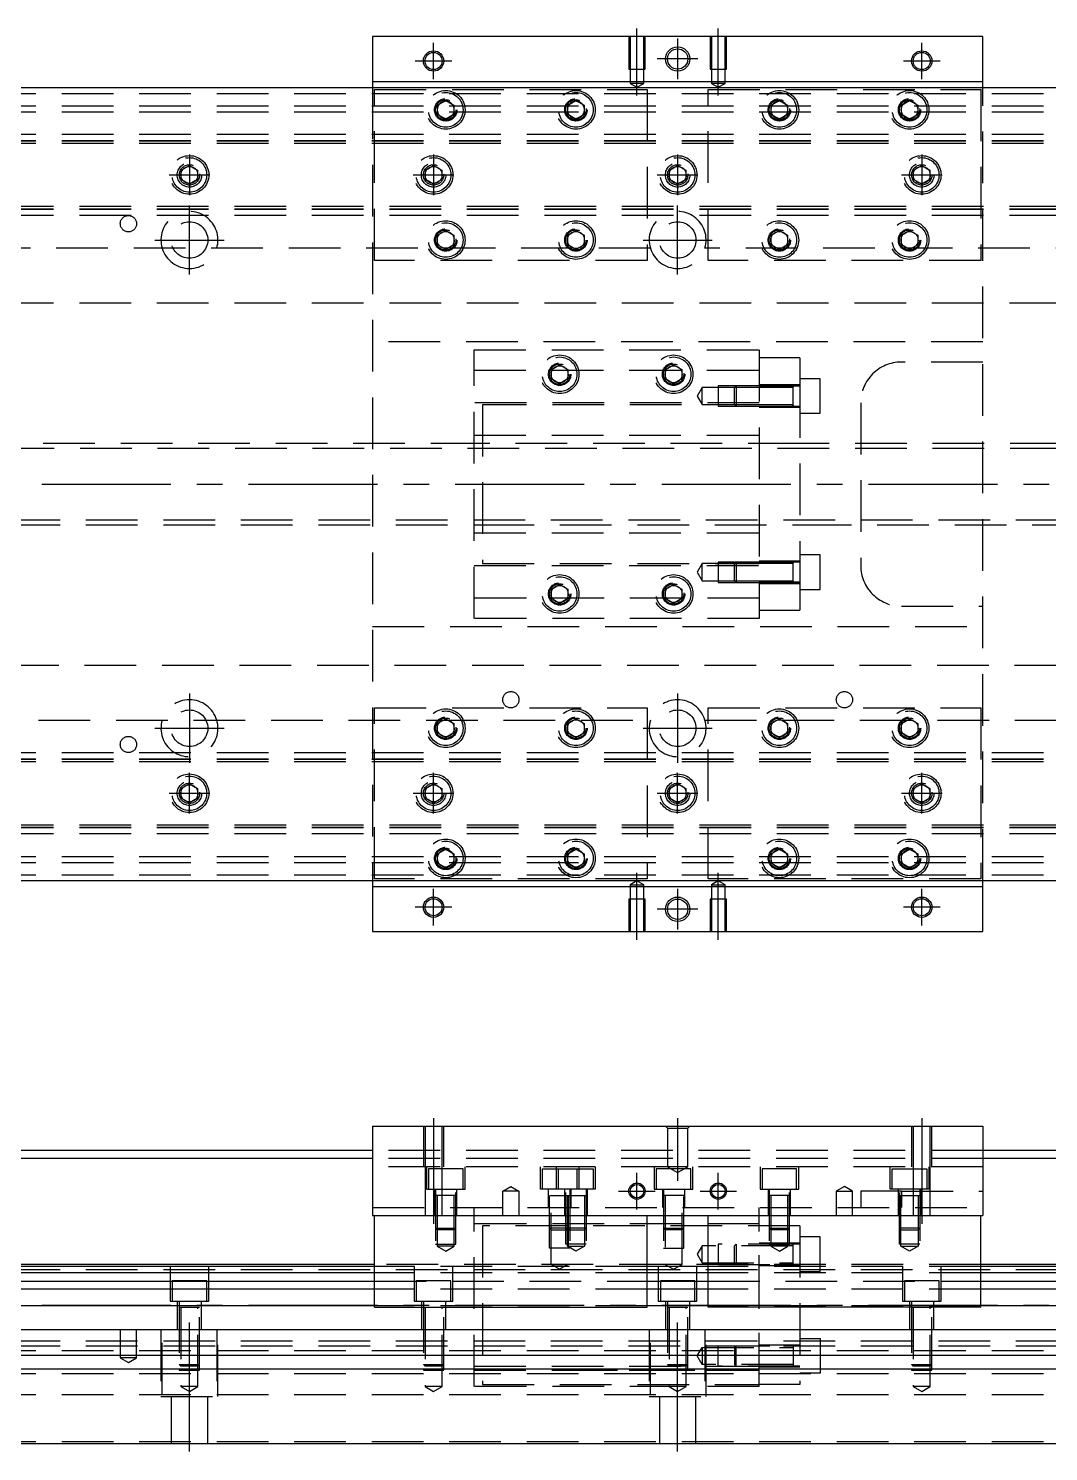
# Model space of a CAD drawing. Extents: x -13 to 990, y -299 to 112.
# Drawn here: x 237.4 to 488.2, y -237.8 to 112 of the extents above; entities that cross this region are included whole.
import ezdxf

# ---------------------------------------------------------------- set-up
doc = ezdxf.new("R2010")
doc.units = 0
doc.linetypes.add('CENTER', pattern=[50.8, 31.75, -6.35, 6.35, -6.35])
doc.linetypes.add('DASHED', pattern=[19.05, 12.7, -6.35])
doc.layers.get('0').update_dxf_attribs({"linetype": 'CONTINUOUS'})
doc.layers.add('CENTER', color=1, linetype='CENTER')

msp = doc.modelspace()

# ---------------------------------------------------------------- linework, layer by layer
at = {"color": 7, "linetype": 'CONTINUOUS'}
for p, q in [((472, 110), (322, 110)), ((322, 110), (322, 99)), ((472, 99), (472, 110)), ((322, 99), (472, 99)), ((322, 99), (322, 97.5)), ((472, 97.5), (472, 99)), ((3, 97.5), (791, 97.5)), ((791, -97.5), (3, -97.5)), ((322, -97.5), (322, -99)), ((472, -99), (472, -97.5)), ((472, -99), (322, -99)), ((322, -99), (322, -110)), ((472, -110), (472, -99)), ((322, -110), (472, -110)), ((322, -157.79), (322, -179.79)), ((322, -157.79), (472, -157.79)), ((472, -157.79), (472, -179.79)), ((322, -163.79), (3, -163.79)), ((791, -163.79), (472, -163.79)), ((322, -165.79), (11, -165.79)), ((783, -165.79), (472, -165.79)), ((322, -179.79), (472, -179.79)), ((322.5, -202.29), (322.5, -179.79)), ((389.5, -202.29), (389.5, -179.79)), ((404.5, -202.29), (404.5, -179.79)), ((471.5, -202.29), (471.5, -179.79)), ((322.5, -192.29), (17, -192.29)), ((322.5, -191.79), (45, -191.79)), ((404.5, -192.29), (389.5, -192.29)), ((720, -191.79), (471.5, -191.79)), ((777, -192.29), (471.5, -192.29)), ((322.5, -193.829608), (17, -193.829608)), ((404.5, -193.829608), (389.5, -193.829608)), ((777, -193.829608), (471.5, -193.829608)), ((17, -195.950392), (322.5, -195.950392)), ((322.5, -197.860532), (17, -197.860532)), ((389.5, -195.950392), (404.5, -195.950392)), ((404.5, -197.860532), (389.5, -197.860532)), ((471.5, -195.950392), (777, -195.950392)), ((777, -197.860532), (471.5, -197.860532)), ((322.5, -201.971934), (17, -201.971934)), ((322.5, -202.29), (389.5, -202.29)), ((404.5, -201.971934), (389.5, -201.971934)), ((471.5, -202.29), (404.5, -202.29)), ((777, -201.971934), (471.5, -201.971934)), ((17, -207.79), (777, -207.79)), ((17, -214.09), (777, -214.09)), ((17, -217.49), (777, -217.49)), ((17, -235.79), (777, -235.79))]:
    msp.add_line(p, q, dxfattribs=at)
at = {"color": 3, "linetype": 'DASHED'}
for p, q in [((385.000006, 110), (385.000006, 102)), ((385.35, 110), (385.35, 102)), ((388.65, 102), (388.65, 110)), ((388.999994, 102), (388.999994, 110)), ((405.000006, 110), (405.000006, 102)), ((405.35, 110), (405.35, 102)), ((408.65, 102), (408.65, 110)), ((408.999994, 102), (408.999994, 110)), ((385.000006, 102), (388.999994, 102)), ((385.35, 102), (385.35, 98.5)), ((388.65, 98.5), (388.65, 102)), ((405.000006, 102), (408.999994, 102)), ((405.35, 102), (405.35, 98.5)), ((408.65, 98.5), (408.65, 102)), ((388.65, 98.5), (385.35, 98.5)), ((385.35, 98.5), (387, 97.547372)), ((387, 97.547372), (388.65, 98.5)), ((408.65, 98.5), (405.35, 98.5)), ((405.35, 98.5), (407, 97.547372)), ((407, 97.547372), (408.65, 98.5)), ((17, 96), (777, 96)), ((322, 97.5), (322, -97.5)), ((322.5, 97), (389.5, 97)), ((322.5, 55), (322.5, 97)), ((389.5, 97), (389.5, 55)), ((404.5, 55), (404.5, 97)), ((404.5, 97), (471.5, 97)), ((471.5, 97), (471.5, 55)), ((472, -97.5), (472, 97.5)), ((17, 93), (777, 93)), ((17, 91.5), (777, 91.5)), ((337.5, 92), (337.512884, 92.253488)), ((338, 93.1547), (340, 94.309402)), ((338, 90.8453), (338, 93.1547)), ((340, 94.309402), (342, 93.1547)), ((342, 93.1547), (342, 90.8453)), ((370, 93.1547), (372, 94.309402)), ((370, 90.8453), (370, 93.1547)), ((372, 94.309402), (374, 93.1547)), ((374, 93.1547), (374, 90.8453)), ((374.483582, 92.286038), (374.5, 92)), ((420, 93.1547), (422, 94.309402)), ((420, 90.8453), (420, 93.1547)), ((422, 94.309402), (424, 93.1547)), ((424, 93.1547), (424, 90.8453)), ((424.483582, 92.286038), (424.5, 92)), ((452, 93.1547), (454, 94.309402)), ((452, 90.8453), (452, 93.1547)), ((454, 94.309402), (456, 93.1547)), ((456, 93.1547), (456, 90.8453)), ((456.483582, 92.286038), (456.5, 92)), ((340, 89.690598), (338, 90.8453)), ((342, 90.8453), (340, 89.690598)), ((372, 89.690598), (370, 90.8453)), ((374, 90.8453), (372, 89.690598)), ((422, 89.690598), (420, 90.8453)), ((424, 90.8453), (422, 89.690598)), ((454, 89.690598), (452, 90.8453)), ((456, 90.8453), (454, 89.690598)), ((17, 86), (777, 86)), ((17, 84.460392), (777, 84.460392)), ((17, 84.403994), (777, 84.403994)), ((17, 83.8), (777, 83.8)), ((275, 77.1547), (277, 78.309402)), ((275, 74.8453), (275, 77.1547)), ((277, 78.309402), (279, 77.1547)), ((279, 77.1547), (279, 74.8453)), ((335, 77.1547), (337, 78.309402)), ((335, 74.8453), (335, 77.1547)), ((337, 78.309402), (339, 77.1547)), ((339, 77.1547), (339, 74.8453)), ((395, 77.1547), (397, 78.309402)), ((395, 74.8453), (395, 77.1547)), ((397, 78.309402), (399, 77.1547)), ((399, 77.1547), (399, 74.8453)), ((455, 77.1547), (457, 78.309402)), ((455, 74.8453), (455, 77.1547)), ((457, 78.309402), (459, 77.1547)), ((459, 77.1547), (459, 74.8453)), ((277, 73.690598), (275, 74.8453)), ((279, 74.8453), (277, 73.690598)), ((279.483582, 76.286038), (279.5, 76)), ((337, 73.690598), (335, 74.8453)), ((339, 74.8453), (337, 73.690598)), ((339.483582, 76.286038), (339.5, 76)), ((397, 73.690598), (395, 74.8453)), ((399, 74.8453), (397, 73.690598)), ((399.483582, 76.286038), (399.5, 76)), ((454.5, 76), (454.534018, 76.411016)), ((457, 73.690598), (455, 74.8453)), ((459, 74.8453), (457, 73.690598)), ((777, 68.2), (17, 68.2)), ((777, 67.596006), (17, 67.596006)), ((777, 67.539608), (17, 67.539608)), ((777, 66), (17, 66)), ((338, 61.1547), (340, 62.309402)), ((338, 58.8453), (338, 61.1547)), ((340, 62.309402), (342, 61.1547)), ((342, 61.1547), (342, 58.8453)), ((342.483582, 60.286038), (342.5, 60)), ((369.5, 60), (369.518502, 60.303588)), ((370, 61.1547), (372, 62.309402)), ((370, 58.8453), (370, 61.1547)), ((372, 62.309402), (374, 61.1547)), ((374, 61.1547), (374, 58.8453)), ((420, 61.1547), (422, 62.309402)), ((420, 58.8453), (420, 61.1547)), ((422, 62.309402), (424, 61.1547)), ((424, 61.1547), (424, 58.8453)), ((424.483582, 60.286038), (424.5, 60)), ((451.5, 60), (451.512884, 60.253488)), ((452, 61.1547), (454, 62.309402)), ((452, 58.8453), (452, 61.1547)), ((454, 62.309402), (456, 61.1547)), ((456, 61.1547), (456, 58.8453)), ((390.291796, 58), (163.708204, 58)), ((340, 57.690598), (338, 58.8453)), ((342, 58.8453), (340, 57.690598)), ((372, 57.690598), (370, 58.8453)), ((374, 58.8453), (372, 57.690598)), ((750.291796, 58), (403.708204, 58)), ((422, 57.690598), (420, 58.8453)), ((424, 58.8453), (422, 57.690598)), ((454, 57.690598), (452, 58.8453)), ((456, 58.8453), (454, 57.690598)), ((389.5, 55), (322.5, 55)), ((471.5, 55), (404.5, 55)), ((777, 44.5), (22.640312, 44.5)), ((472, 35), (322, 35)), ((347, 33), (417, 33)), ((347, -33), (347, 33)), ((417, 33), (417, -33)), ((347, 28), (417, 28)), ((366, 28.1547), (368, 29.309402)), ((366, 25.8453), (366, 28.1547)), ((368, 29.309402), (370, 28.1547)), ((370, 28.1547), (370, 25.8453)), ((394, 28.1547), (396, 29.309402)), ((394, 25.8453), (394, 28.1547)), ((396, 29.309402), (398, 28.1547)), ((398, 28.1547), (398, 25.8453)), ((427, 31), (417, 31)), ((427, 31), (427, 24.098756)), ((472, 30), (452, 30)), ((365.5, 27), (365.518502, 27.303588)), ((368, 24.690598), (366, 25.8453)), ((370, 25.8453), (368, 24.690598)), ((396, 24.690598), (394, 25.8453)), ((398, 25.8453), (396, 24.690598)), ((398.483582, 27.286038), (398.5, 27)), ((432, 25.900636), (427, 25.900636)), ((432, 17.400636), (432, 25.900636)), ((403, 23.750636), (401.787564, 21.650636)), ((401.787564, 21.650636), (403, 19.550636)), ((403, 19.550636), (403, 23.750636)), ((407, 23.750636), (403, 23.750636)), ((407, 24.15063), (407, 19.15064)), ((411.39998, 24.15063), (407, 24.15063)), ((410.99998, 23.750636), (407, 23.750636)), ((411.4, 24.150636), (411, 23.750636)), ((411, 19.550636), (411, 23.750636)), ((417, 23.750636), (411, 23.750636)), ((417, 23.750636), (411, 23.750636)), ((411.4, 24.150636), (411.4, 19.150636)), ((417, 24.150636), (411.4, 24.150636)), ((417, 24.15063), (411.4, 24.15063)), ((427, 24.400636), (417, 24.400636)), ((427, 24.098756), (417, 24.098756)), ((425.405, 24.150636), (417.00002, 24.150636)), ((425.4, 23.750636), (417.00002, 23.750636)), ((427, 24.150636), (425.395, 24.150636)), ((425.4, 19.15063), (425.4, 24.15064)), ((425.4, 19.15063), (425.4, 24.15064)), ((425.4, 23.893236), (425.4, 24.150636)), ((425.4, 24.150636), (425.4, 23.893186)), ((427, 24.098756), (427, -24.098756)), ((417, 20), (347, 20)), ((349, 19.5), (349, -19.5)), ((417, 19.5), (349, 19.5)), ((403, 19.550636), (407, 19.550636)), ((407, 19.550636), (410.99998, 19.550636)), ((407, 19.15064), (411.39998, 19.15064)), ((411, 19.550636), (417, 19.550636)), ((411, 19.550636), (411.4, 19.150636)), ((411, 19.550636), (417, 19.550636)), ((411.4, 19.15064), (417, 19.15064)), ((411.4, 19.150636), (417, 19.150636)), ((417, 18.900636), (427, 18.900636)), ((417.00002, 19.550636), (425.4, 19.550636)), ((417.00002, 19.150636), (425.405, 19.150636)), ((425.395, 19.150636), (427, 19.150636)), ((425.4, 19.408102), (425.4, 19.150636)), ((425.4, 19.150636), (425.4, 19.408084)), ((442, 20), (442, -20)), ((427, 17.400636), (432, 17.400636)), ((347, 12), (417, 12)), ((348.99998, 10), (42, 10)), ((720, 8.75), (42, 8.75)), ((427, 10), (349, 10)), ((427, 10), (349, 10)), ((427, 9.999994), (349, 9.999994)), ((720.005, 10), (427.00002, 10)), ((42, -8.75), (720, -8.75)), ((42, -10), (348.99998, -10)), ((349, -9.999994), (427, -9.999994)), ((349, -10), (427, -10)), ((349, -10), (427, -10)), ((427.00002, -10), (720.005, -10)), ((347, -12), (417, -12)), ((432, -17.400636), (427, -17.400636)), ((432, -25.900636), (432, -17.400636)), ((347, -20), (417, -20)), ((349, -19.5), (417, -19.5)), ((403, -19.550636), (401.787564, -21.650636)), ((403, -23.750636), (403, -19.550636)), ((407, -19.550636), (403, -19.550636)), ((407, -19.15064), (407, -24.15063)), ((411.39998, -19.15064), (407, -19.15064)), ((410.99998, -19.550636), (407, -19.550636)), ((411.4, -19.150636), (411, -19.550636)), ((411, -23.750636), (411, -19.550636)), ((417, -19.550636), (411, -19.550636)), ((417, -19.550636), (411, -19.550636)), ((411.4, -19.150636), (411.4, -24.150636)), ((417, -19.150636), (411.4, -19.150636)), ((417, -19.15064), (411.4, -19.15064)), ((427, -18.900636), (417, -18.900636)), ((425.405, -19.150636), (417.00002, -19.150636)), ((425.4, -19.550636), (417.00002, -19.550636)), ((427, -19.150636), (425.395, -19.150636)), ((425.4, -24.15064), (425.4, -19.15063)), ((425.4, -24.15064), (425.4, -19.15063)), ((425.4, -19.550636), (425.4, -19.15063)), ((425.4, -19.408034), (425.4, -19.150636)), ((425.4, -19.150636), (425.4, -19.408084)), ((401.787564, -21.650636), (403, -23.750636)), ((403, -23.750636), (407, -23.750636)), ((407, -23.750636), (410.99998, -23.750636)), ((407, -24.15063), (411.39998, -24.15063)), ((411, -23.750636), (417, -23.750636)), ((411, -23.750636), (411.4, -24.150636)), ((411, -23.750636), (417, -23.750636)), ((411.4, -24.15063), (417, -24.15063)), ((411.4, -24.150636), (417, -24.150636)), ((427, -24.098756), (417, -24.098756)), ((417, -24.400636), (427, -24.400636)), ((417.00002, -23.750636), (425.4, -23.750636)), ((417.00002, -24.150636), (425.405, -24.150636)), ((425.395, -24.150636), (427, -24.150636)), ((425.4, -24.15064), (425.4, -23.750636)), ((425.4, -23.893168), (425.4, -24.150636)), ((425.4, -24.150636), (425.4, -23.893186)), ((427, -24.098756), (427, -31)), ((365.5, -27), (365.518502, -26.696412)), ((366, -25.8453), (368, -24.690598)), ((366, -28.1547), (366, -25.8453)), ((368, -24.690598), (370, -25.8453)), ((370, -25.8453), (370, -28.1547)), ((394, -25.8453), (396, -24.690598)), ((394, -28.1547), (394, -25.8453)), ((396, -24.690598), (398, -25.8453)), ((398, -25.8453), (398, -28.1547)), ((398.483582, -26.713962), (398.5, -27)), ((427, -25.900636), (432, -25.900636)), ((417, -28), (347, -28)), ((368, -29.309402), (366, -28.1547)), ((370, -28.1547), (368, -29.309402)), ((396, -29.309402), (394, -28.1547)), ((398, -28.1547), (396, -29.309402)), ((417, -31), (427, -31)), ((452, -30), (472, -30)), ((417, -33), (347, -33)), ((322, -35), (472, -35)), ((22.640312, -44.5), (777, -44.5)), ((322.5, -97), (322.5, -55)), ((322.5, -55), (389.5, -55)), ((389.5, -55), (389.5, -97)), ((404.5, -55), (471.5, -55)), ((404.5, -97), (404.5, -55)), ((471.5, -55), (471.5, -97)), ((163.708204, -58), (390.291796, -58)), ((338, -58.8453), (340, -57.690598)), ((338, -61.1547), (338, -58.8453)), ((340, -57.690598), (342, -58.8453)), ((342, -58.8453), (342, -61.1547)), ((370, -58.8453), (372, -57.690598)), ((370, -61.1547), (370, -58.8453)), ((372, -57.690598), (374, -58.8453)), ((374, -58.8453), (374, -61.1547)), ((403.708204, -58), (750.291796, -58)), ((420, -58.8453), (422, -57.690598)), ((420, -61.1547), (420, -58.8453)), ((422, -57.690598), (424, -58.8453)), ((424, -58.8453), (424, -61.1547)), ((452, -58.8453), (454, -57.690598)), ((452, -61.1547), (452, -58.8453)), ((454, -57.690598), (456, -58.8453)), ((456, -58.8453), (456, -61.1547)), ((340, -62.309402), (338, -61.1547)), ((342, -61.1547), (340, -62.309402)), ((342.483582, -59.713962), (342.5, -60)), ((369.5, -60), (369.512884, -59.746512)), ((372, -62.309402), (370, -61.1547)), ((374, -61.1547), (372, -62.309402)), ((422, -62.309402), (420, -61.1547)), ((424, -61.1547), (422, -62.309402)), ((424.483582, -59.713962), (424.5, -60)), ((451.5, -60), (451.512884, -59.746512)), ((454, -62.309402), (452, -61.1547)), ((456, -61.1547), (454, -62.309402)), ((17, -66), (777, -66)), ((17, -67.539608), (777, -67.539608)), ((17, -67.596006), (777, -67.596006)), ((17, -68.2), (777, -68.2)), ((275, -74.8453), (277, -73.690598)), ((275, -77.1547), (275, -74.8453)), ((277, -73.690598), (279, -74.8453)), ((279, -74.8453), (279, -77.1547)), ((279.483582, -75.713962), (279.5, -76)), ((334.5, -76), (334.534018, -75.588984)), ((335, -74.8453), (337, -73.690598)), ((335, -77.1547), (335, -74.8453)), ((337, -73.690598), (339, -74.8453)), ((339, -74.8453), (339, -77.1547)), ((395, -74.8453), (397, -73.690598)), ((395, -77.1547), (395, -74.8453)), ((397, -73.690598), (399, -74.8453)), ((399, -74.8453), (399, -77.1547)), ((399.483582, -75.713962), (399.5, -76)), ((455, -74.8453), (457, -73.690598)), ((455, -77.1547), (455, -74.8453)), ((457, -73.690598), (459, -74.8453)), ((459, -74.8453), (459, -77.1547)), ((459.483582, -75.713962), (459.5, -76)), ((277, -78.309402), (275, -77.1547)), ((279, -77.1547), (277, -78.309402)), ((337, -78.309402), (335, -77.1547)), ((339, -77.1547), (337, -78.309402)), ((397, -78.309402), (395, -77.1547)), ((399, -77.1547), (397, -78.309402)), ((457, -78.309402), (455, -77.1547)), ((459, -77.1547), (457, -78.309402)), ((777, -83.8), (17, -83.8)), ((777, -84.403994), (17, -84.403994)), ((777, -84.460392), (17, -84.460392)), ((777, -86), (17, -86)), ((338, -90.8453), (340, -89.690598)), ((338, -93.1547), (338, -90.8453)), ((340, -89.690598), (342, -90.8453)), ((342, -90.8453), (342, -93.1547)), ((370, -90.8453), (372, -89.690598)), ((370, -93.1547), (370, -90.8453)), ((372, -89.690598), (374, -90.8453)), ((374, -90.8453), (374, -93.1547)), ((420, -90.8453), (422, -89.690598)), ((420, -93.1547), (420, -90.8453)), ((422, -89.690598), (424, -90.8453)), ((424, -90.8453), (424, -93.1547)), ((452, -90.8453), (454, -89.690598)), ((452, -93.1547), (452, -90.8453)), ((454, -89.690598), (456, -90.8453)), ((456, -90.8453), (456, -93.1547)), ((17, -91.5), (777, -91.5)), ((17, -93), (777, -93)), ((340, -94.309402), (338, -93.1547)), ((342, -93.1547), (340, -94.309402)), ((342.483582, -91.713962), (342.5, -92)), ((369.5, -92), (369.518502, -91.696412)), ((372, -94.309402), (370, -93.1547)), ((374, -93.1547), (372, -94.309402)), ((419.5, -92), (419.518502, -91.696412)), ((422, -94.309402), (420, -93.1547)), ((424, -93.1547), (422, -94.309402)), ((451.5, -92), (451.512884, -91.746512)), ((454, -94.309402), (452, -93.1547)), ((456, -93.1547), (454, -94.309402)), ((17, -96), (777, -96)), ((389.5, -97), (322.5, -97)), ((387, -97.547372), (385.35, -98.5)), ((388.65, -98.5), (387, -97.547372)), ((471.5, -97), (404.5, -97)), ((407, -97.547372), (405.35, -98.5)), ((408.65, -98.5), (407, -97.547372)), ((385.35, -98.5), (388.65, -98.5)), ((385.35, -98.5), (385.35, -102)), ((388.65, -102), (388.65, -98.5)), ((405.35, -98.5), (408.65, -98.5)), ((405.35, -98.5), (405.35, -102)), ((408.65, -102), (408.65, -98.5)), ((388.999994, -102), (385.000006, -102)), ((385.000006, -102), (385.000006, -110)), ((385.35, -102), (385.35, -110)), ((388.65, -110), (388.65, -102)), ((388.999994, -110), (388.999994, -102)), ((408.999994, -102), (405.000006, -102)), ((405.000006, -102), (405.000006, -110)), ((405.35, -102), (405.35, -110)), ((408.65, -110), (408.65, -102)), ((408.999994, -110), (408.999994, -102)), ((334.500006, -157.79), (334.500006, -167.79)), ((334.9, -157.79), (334.9, -167.79)), ((339.1, -167.79), (339.1, -157.79)), ((339.499994, -167.79), (339.499994, -157.79)), ((394.5, -158.29), (394, -157.79)), ((394.5, -158.29), (394.5, -167.79)), ((394.5, -158.29), (399.5, -158.29)), ((399.5, -158.29), (400, -157.79)), ((399.5, -167.79), (399.5, -158.29)), ((454.500006, -157.79), (454.500006, -167.79)), ((454.9, -157.79), (454.9, -167.79)), ((459.1, -167.79), (459.1, -157.79)), ((459.499994, -167.79), (459.499994, -157.79)), ((472, -163.79), (322, -163.79)), ((472, -165.79), (322, -165.79)), ((472, -167.79), (322, -167.79)), ((334.9, -167.79), (334.9, -179.79)), ((335.25, -167.79), (335.25, -173.29)), ((339.1, -179.79), (339.1, -167.79)), ((344.75, -173.29), (344.75, -167.79)), ((363.25, -173.29), (363.25, -167.79)), ((367.25, -173.29), (367.25, -167.79)), ((372.75, -167.79), (372.75, -173.29)), ((376.75, -167.79), (376.75, -173.29)), ((391.25, -167.79), (391.25, -173.29)), ((399.5, -167.79), (394.5, -167.79)), ((394.5, -167.79), (397, -169.233376)), ((397, -169.233376), (399.5, -167.79)), ((400.75, -173.29), (400.75, -167.79)), ((417.25, -167.79), (417.25, -173.29)), ((426.75, -173.29), (426.75, -167.79)), ((449.25, -173.29), (449.25, -167.79)), ((454.9, -167.79), (454.9, -179.79)), ((458.75, -167.79), (458.75, -173.29)), ((459.1, -179.79), (459.1, -167.79)), ((344.25, -168.29), (335.75, -168.29)), ((335.75, -168.29), (335.75, -173.29)), ((344.25, -173.29), (344.25, -168.29)), ((363.75, -168.29), (372.25, -168.29)), ((363.75, -173.29), (363.75, -168.29)), ((367.75, -168.29), (376.25, -168.29)), ((367.75, -173.29), (367.75, -168.29)), ((372.25, -168.29), (372.25, -173.29)), ((376.25, -168.29), (376.25, -173.29)), ((400.25, -168.29), (391.75, -168.29)), ((391.75, -168.29), (391.75, -173.29)), ((400.25, -173.29), (400.25, -168.29)), ((426.25, -168.29), (417.75, -168.29)), ((417.75, -168.29), (417.75, -173.29)), ((426.25, -173.29), (426.25, -168.29)), ((449.75, -168.29), (458.25, -168.29)), ((449.75, -173.29), (449.75, -168.29)), ((458.25, -168.29), (458.25, -173.29)), ((335.25, -173.29), (344.75, -173.29)), ((337.25, -173.29), (337.25, -179.79)), ((342.500006, -174.89), (337.499994, -174.89)), ((337.500006, -173.29), (337.500006, -186.79)), ((337.9, -174.89), (337.9, -187.29)), ((342.1, -187.29), (342.1, -174.89)), ((342.499994, -186.79), (342.499994, -173.29)), ((342.75, -179.79), (342.75, -173.29)), ((354, -173.79), (356, -172.6353)), ((356, -173.79), (354, -173.79)), ((354, -179.79), (354, -173.79)), ((356, -172.6353), (358, -173.79)), ((358, -173.79), (356, -173.79)), ((358, -173.79), (358, -179.79)), ((372.75, -173.29), (363.25, -173.29)), ((365.25, -177.79), (365.25, -173.29)), ((365.499994, -174.89), (370.500006, -174.89)), ((365.500006, -187.79), (365.500006, -173.29)), ((365.9, -191.79), (365.9, -174.89)), ((376.75, -173.29), (367.25, -173.29)), ((369.25, -179.79), (369.25, -173.29)), ((369.499994, -174.89), (374.500006, -174.89)), ((369.500006, -186.79), (369.500006, -173.29)), ((369.9, -187.29), (369.9, -174.89)), ((370.1, -174.89), (370.1, -191.79)), ((370.499994, -173.29), (370.499994, -187.79)), ((370.75, -173.29), (370.75, -177.79)), ((374.1, -174.89), (374.1, -187.29)), ((374.499994, -173.29), (374.499994, -186.79)), ((374.75, -173.29), (374.75, -179.79)), ((391.25, -173.29), (400.75, -173.29)), ((393.25, -173.29), (393.25, -177.79)), ((398.500006, -174.89), (393.499994, -174.89)), ((393.500006, -173.29), (393.500006, -187.79)), ((393.9, -174.89), (393.9, -191.79)), ((398.1, -191.79), (398.1, -174.89)), ((398.499994, -187.79), (398.499994, -173.29)), ((398.75, -177.79), (398.75, -173.29)), ((417.25, -173.29), (426.75, -173.29)), ((419.25, -173.29), (419.25, -179.79)), ((424.500006, -174.89), (419.499994, -174.89)), ((419.500006, -173.29), (419.500006, -186.79)), ((419.9, -174.89), (419.9, -187.29)), ((424.1, -187.29), (424.1, -174.89)), ((424.499994, -186.79), (424.499994, -173.29)), ((424.75, -179.79), (424.75, -173.29)), ((438, -172.6353), (436, -173.79)), ((436, -173.79), (438, -173.79)), ((436, -173.79), (436, -179.79)), ((440, -173.79), (438, -172.6353)), ((438, -173.79), (440, -173.79)), ((440, -179.79), (440, -173.79)), ((442, -173.79), (442, -177.79)), ((452, -173.79), (442, -173.79)), ((458.75, -173.29), (449.25, -173.29)), ((451.25, -179.79), (451.25, -173.29)), ((451.499994, -174.89), (456.500006, -174.89)), ((451.500006, -186.79), (451.500006, -173.29)), ((451.9, -187.29), (451.9, -174.89)), ((452, -173.79), (472, -173.79)), ((452, -177.79), (452, -173.79)), ((452, -173.79), (452, -177.79)), ((456.1, -174.89), (456.1, -187.29)), ((456.499994, -173.29), (456.499994, -186.79)), ((456.75, -173.29), (456.75, -179.79)), ((322, -177.79), (472, -177.79)), ((347, -179.79), (347, -177.79)), ((417, -179.79), (417, -177.79)), ((347, -221.79), (347, -179.79)), ((417, -181.79), (347, -181.79)), ((417, -221.79), (417, -179.79)), ((337.5, -182.89), (342.5, -182.89)), ((337.5, -182.89), (337.9, -183.29)), ((342.1, -183.29), (337.9, -183.29)), ((342.1, -183.29), (342.5, -182.89)), ((427, -182.29), (349, -182.29)), ((349, -182.29), (349, -221.29)), ((370.5, -182.89), (365.5, -182.89)), ((365.9, -183.29), (365.5, -182.89)), ((365.9, -183.29), (370.1, -183.29)), ((374.5, -182.89), (369.5, -182.89)), ((369.9, -183.29), (369.5, -182.89)), ((369.9, -183.29), (374.1, -183.29)), ((370.5, -182.89), (370.1, -183.29)), ((374.5, -182.89), (374.1, -183.29)), ((393.5, -182.89), (398.5, -182.89)), ((393.5, -182.89), (393.9, -183.29)), ((398.1, -183.29), (393.9, -183.29)), ((398.1, -183.29), (398.5, -182.89)), ((417, -221.29), (417, -182.29)), ((419.5, -182.89), (424.5, -182.89)), ((419.5, -182.89), (419.9, -183.29)), ((424.1, -183.29), (419.9, -183.29)), ((424.1, -183.29), (424.5, -182.89)), ((427, -182.29), (427, -221.29)), ((432, -185.04), (427, -185.04)), ((432, -193.54), (432, -185.04)), ((456.5, -182.89), (451.5, -182.89)), ((451.9, -183.29), (451.5, -182.89)), ((451.9, -183.29), (456.1, -183.29)), ((456.5, -182.89), (456.1, -183.29)), ((337.500006, -186.79), (342.499994, -186.79)), ((342.1, -187.29), (337.9, -187.29)), ((337.9, -187.29), (340, -188.502436)), ((340, -188.502436), (342.1, -187.29)), ((370.499994, -187.79), (365.500006, -187.79)), ((374.499994, -186.79), (369.500006, -186.79)), ((369.9, -187.29), (374.1, -187.29)), ((372, -188.502436), (369.9, -187.29)), ((374.1, -187.29), (372, -188.502436)), ((393.500006, -187.79), (398.499994, -187.79)), ((403, -187.19), (401.787564, -189.29)), ((403, -191.39), (403, -187.19)), ((425.4, -187.19), (403, -187.19)), ((407, -186.790006), (407, -191.789994)), ((427, -186.790006), (407, -186.790006)), ((411.4, -186.79), (411, -187.19)), ((411, -191.39), (411, -187.19)), ((411.4, -186.79), (411.4, -191.79)), ((427, -186.54), (417, -186.54)), ((419.500006, -186.79), (424.499994, -186.79)), ((424.1, -187.29), (419.9, -187.29)), ((419.9, -187.29), (422, -188.502436)), ((422, -188.502436), (424.1, -187.29)), ((425.4, -191.790006), (425.4, -186.789994)), ((456.499994, -186.79), (451.500006, -186.79)), ((451.9, -187.29), (456.1, -187.29)), ((454, -188.502436), (451.9, -187.29)), ((456.1, -187.29), (454, -188.502436)), ((272.25, -192.29), (272.25, -200.79)), ((281.75, -200.79), (281.75, -192.29)), ((471.5, -191.79), (322.5, -191.79)), ((389.5, -192.29), (322.5, -192.29)), ((332.25, -192.29), (332.25, -200.79)), ((341.75, -200.79), (341.75, -192.29)), ((365.9, -191.79), (370.1, -191.79)), ((368, -193.002436), (365.9, -191.79)), ((370.1, -191.79), (368, -193.002436)), ((392.25, -192.29), (392.25, -200.79)), ((398.1, -191.79), (393.9, -191.79)), ((393.9, -191.79), (396, -193.002436)), ((396, -193.002436), (398.1, -191.79)), ((401.75, -200.79), (401.75, -192.29)), ((401.787564, -189.29), (403, -191.39)), ((403, -191.39), (425.4, -191.39)), ((471.5, -192.29), (404.5, -192.29)), ((407, -191.789994), (427, -191.789994)), ((411, -191.39), (411.4, -191.79)), ((417, -192.04), (427, -192.04)), ((452.25, -192.29), (452.25, -200.79)), ((461.75, -200.79), (461.75, -192.29)), ((42, -193.04), (720, -193.04)), ((281.25, -195.79), (272.75, -195.79)), ((272.75, -195.79), (272.75, -200.79)), ((281.25, -200.79), (281.25, -195.79)), ((389.5, -193.829608), (322.5, -193.829608)), ((341.25, -195.79), (332.75, -195.79)), ((332.75, -195.79), (332.75, -200.79)), ((341.25, -200.79), (341.25, -195.79)), ((401.25, -195.79), (392.75, -195.79)), ((392.75, -195.79), (392.75, -200.79)), ((401.25, -200.79), (401.25, -195.79)), ((471.5, -193.829608), (404.5, -193.829608)), ((427, -193.54), (432, -193.54)), ((461.25, -195.79), (452.75, -195.79)), ((452.75, -195.79), (452.75, -200.79)), ((461.25, -200.79), (461.25, -195.79)), ((322.5, -195.950392), (389.5, -195.950392)), ((389.5, -197.860532), (322.5, -197.860532)), ((404.5, -195.950392), (471.5, -195.950392)), ((471.5, -197.860532), (404.5, -197.860532)), ((272.25, -200.79), (281.75, -200.79)), ((274, -200.79), (274, -207.79)), ((279.500006, -202.39), (274.499994, -202.39)), ((274.500006, -200.79), (274.500006, -217.49)), ((274.9, -202.39), (274.9, -221.79)), ((279.1, -221.79), (279.1, -202.39)), ((279.499994, -217.49), (279.499994, -200.79)), ((280, -207.79), (280, -200.79)), ((389.5, -201.971934), (322.5, -201.971934)), ((332.25, -200.79), (341.75, -200.79)), ((334, -200.79), (334, -207.79)), ((339.500006, -202.39), (334.499994, -202.39)), ((334.500006, -200.79), (334.500006, -217.49)), ((334.9, -202.39), (334.9, -221.79)), ((339.1, -221.79), (339.1, -202.39)), ((339.499994, -217.49), (339.499994, -200.79)), ((340, -207.79), (340, -200.79)), ((392.25, -200.79), (401.75, -200.79)), ((394, -200.79), (394, -207.79)), ((399.500006, -202.39), (394.499994, -202.39)), ((394.500006, -200.79), (394.500006, -217.49)), ((394.9, -202.39), (394.9, -221.79)), ((399.1, -221.79), (399.1, -202.39)), ((399.499994, -217.49), (399.499994, -200.79)), ((400, -207.79), (400, -200.79)), ((471.5, -201.971934), (404.5, -201.971934)), ((452.25, -200.79), (461.75, -200.79)), ((454, -200.79), (454, -207.79)), ((459.500006, -202.39), (454.499994, -202.39)), ((454.500006, -200.79), (454.500006, -217.49)), ((454.9, -202.39), (454.9, -221.79)), ((459.1, -221.79), (459.1, -202.39)), ((459.499994, -217.49), (459.499994, -200.79)), ((460, -207.79), (460, -200.79)), ((260, -207.79), (260, -214.79)), ((264, -214.79), (264, -207.79)), ((270, -207.79), (270, -224.29)), ((270.291796, -223.79), (270.291796, -207.79)), ((283.708204, -207.79), (283.708204, -223.79)), ((284, -224.29), (284, -207.79)), ((390, -207.79), (390, -224.29)), ((390.291796, -223.79), (390.291796, -207.79)), ((403.708204, -207.79), (403.708204, -223.79)), ((404, -224.29), (404, -207.79)), ((17, -212.94), (777, -212.94)), ((42, -210.54), (720, -210.54)), ((42, -211.79), (720, -211.79)), ((401.787564, -214.29), (403, -212.19)), ((403, -212.19), (403, -216.39)), ((403, -212.19), (425.4, -212.19)), ((407, -216.789994), (407, -211.790006)), ((407, -211.790006), (427, -211.790006)), ((411, -212.19), (411.4, -211.79)), ((411, -212.19), (411, -216.39)), ((411.4, -216.79), (411.4, -211.79)), ((417, -211.54), (427, -211.54)), ((425.4, -211.789994), (425.4, -216.790006)), ((427, -210.04), (432, -210.04)), ((432, -210.04), (432, -218.54)), ((264, -214.79), (260, -214.79)), ((260, -214.79), (262, -215.9447)), ((262, -215.9447), (264, -214.79)), ((274.5, -216.39), (279.5, -216.39)), ((274.5, -216.39), (274.9, -216.79)), ((279.1, -216.79), (274.9, -216.79)), ((279.1, -216.79), (279.5, -216.39)), ((334.5, -216.39), (339.5, -216.39)), ((334.5, -216.39), (334.9, -216.79)), ((339.1, -216.79), (334.9, -216.79)), ((339.1, -216.79), (339.5, -216.39)), ((347, -216.79), (417, -216.79)), ((394.5, -216.39), (399.5, -216.39)), ((394.5, -216.39), (394.9, -216.79)), ((399.1, -216.79), (394.9, -216.79)), ((399.1, -216.79), (399.5, -216.39)), ((403, -216.39), (401.787564, -214.29)), ((425.4, -216.39), (403, -216.39)), ((427, -216.789994), (407, -216.789994)), ((411.4, -216.79), (411, -216.39)), ((454.5, -216.39), (459.5, -216.39)), ((454.5, -216.39), (454.9, -216.79)), ((459.1, -216.79), (454.9, -216.79)), ((459.1, -216.79), (459.5, -216.39)), ((17, -218.64), (777, -218.64)), ((274.500006, -217.49), (274.500006, -217.79)), ((274.500006, -217.79), (279.499994, -217.79)), ((279.499994, -217.79), (279.499994, -217.49)), ((334.500006, -217.49), (334.500006, -217.79)), ((334.500006, -217.79), (339.499994, -217.79)), ((339.499994, -217.79), (339.499994, -217.49)), ((347, -217.79), (417, -217.79)), ((369.499994, -217.79), (417, -217.79)), ((394.500006, -217.49), (394.500006, -217.79)), ((394.500006, -217.79), (399.499994, -217.79)), ((399.499994, -217.79), (399.499994, -217.49)), ((427, -217.04), (417, -217.04)), ((432, -218.54), (427, -218.54)), ((454.500006, -217.49), (454.500006, -217.79)), ((454.500006, -217.79), (459.499994, -217.79)), ((459.499994, -217.79), (459.499994, -217.49)), ((17, -223.79), (777, -223.79)), ((279.1, -221.79), (274.9, -221.79)), ((274.9, -221.79), (277, -223.002436)), ((277, -223.002436), (279.1, -221.79)), ((339.1, -221.79), (334.9, -221.79)), ((334.9, -221.79), (337, -223.002436)), ((337, -223.002436), (339.1, -221.79)), ((417, -221.79), (347, -221.79)), ((349, -221.29), (417, -221.29)), ((399.1, -221.79), (394.9, -221.79)), ((394.9, -221.79), (397, -223.002436)), ((397, -223.002436), (399.1, -221.79)), ((427, -221.29), (417, -221.29)), ((459.1, -221.79), (454.9, -221.79)), ((454.9, -221.79), (457, -223.002436)), ((457, -223.002436), (459.1, -221.79)), ((270, -224.29), (284, -224.29)), ((272.5, -224.29), (272.5, -235.79)), ((281.5, -235.79), (281.5, -224.29)), ((390, -224.29), (404, -224.29)), ((392.5, -224.29), (392.5, -235.79)), ((401.5, -235.79), (401.5, -224.29)), ((17, -235.29), (777, -235.29))]:
    msp.add_line(p, q, dxfattribs=at)
at = {"color": 3, "linetype": 'CONTINUOUS'}
for centre, radius in [((337, 104), 2.5), ((457, 104), 2.5), ((337, -104), 2.5), ((457, -104), 2.5), ((387, -173.79), 2), ((407, -173.79), 2)]:
    msp.add_circle(centre, radius, dxfattribs=at)
at = {"color": 7, "linetype": 'CONTINUOUS'}
for centre, radius in [((337, 104), 2.1), ((397, 104.5), 3), ((397, 104.5), 2.5), ((457, 104), 2.1), ((337, -104), 2.1), ((397, -104.5), 3), ((397, -104.5), 2.5), ((457, -104), 2.1), ((387, -173.79), 1.65), ((407, -173.79), 1.65)]:
    msp.add_circle(centre, radius, dxfattribs=at)
at = {"color": 3, "linetype": 'DASHED'}
for centre, radius in [((340, 92), 4.75), ((340, 92), 4.25), ((340, 92), 2.75), ((340, 92), 2.5), ((372, 92), 4.75), ((372, 92), 4.25), ((372, 92), 2.75), ((372, 92), 2.5), ((422, 92), 4.75), ((422, 92), 4.25), ((422, 92), 2.75), ((422, 92), 2.5), ((454, 92), 4.75), ((454, 92), 4.25), ((454, 92), 2.75), ((454, 92), 2.5), ((277, 76), 4.75), ((337, 76), 4.75), ((397, 76), 4.75), ((457, 76), 4.75), ((277, 76), 4.25), ((277, 76), 3), ((277, 76), 2.5), ((277, 76), 2.1), ((337, 76), 4.25), ((337, 76), 3), ((337, 76), 2.5), ((337, 76), 2.1), ((397, 76), 4.25), ((397, 76), 3), ((397, 76), 2.5), ((397, 76), 2.1), ((457, 76), 4.25), ((457, 76), 3), ((457, 76), 2.5), ((457, 76), 2.1), ((262, 64), 2), ((277, 60), 4.5), ((340, 60), 4.75), ((340, 60), 4.25), ((372, 60), 4.75), ((372, 60), 4.25), ((397, 60), 4.5), ((422, 60), 4.75), ((422, 60), 4.25), ((454, 60), 4.75), ((454, 60), 4.25), ((340, 60), 2.75), ((340, 60), 2.5), ((340, 60), 2.1), ((372, 60), 2.75), ((372, 60), 2.5), ((372, 60), 2.1), ((422, 60), 2.75), ((422, 60), 2.5), ((422, 60), 2.1), ((454, 60), 2.75), ((454, 60), 2.5), ((454, 60), 2.1), ((368, 27), 4.75), ((396, 27), 4.75), ((368, 27), 4.25), ((368, 27), 2.75), ((368, 27), 2.5), ((368, 27), 2.1), ((396, 27), 4.25), ((396, 27), 2.75), ((396, 27), 2.5), ((396, 27), 2.1), ((368, -27), 4.75), ((368, -27), 4.25), ((368, -27), 2.75), ((396, -27), 4.75), ((396, -27), 4.25), ((396, -27), 2.75), ((368, -27), 2.5), ((368, -27), 2.1), ((396, -27), 2.5), ((396, -27), 2.1), ((356, -53), 2), ((438, -53), 2), ((277, -60), 4.5), ((340, -60), 4.75), ((340, -60), 4.25), ((372, -60), 4.75), ((372, -60), 4.25), ((397, -60), 4.5), ((422, -60), 4.75), ((422, -60), 4.25), ((454, -60), 4.75), ((454, -60), 4.25), ((340, -60), 2.75), ((340, -60), 2.5), ((340, -60), 2.1), ((372, -60), 2.75), ((372, -60), 2.5), ((372, -60), 2.1), ((422, -60), 2.75), ((422, -60), 2.5), ((422, -60), 2.1), ((454, -60), 2.75), ((454, -60), 2.5), ((454, -60), 2.1), ((262, -64), 2), ((277, -76), 4.75), ((277, -76), 4.25), ((277, -76), 3), ((337, -76), 4.75), ((337, -76), 4.25), ((337, -76), 3), ((397, -76), 4.75), ((397, -76), 4.25), ((397, -76), 3), ((457, -76), 4.75), ((457, -76), 4.25), ((457, -76), 3), ((277, -76), 2.5), ((277, -76), 2.1), ((337, -76), 2.5), ((337, -76), 2.1), ((397, -76), 2.5), ((397, -76), 2.1), ((457, -76), 2.5), ((457, -76), 2.1), ((340, -92), 4.75), ((372, -92), 4.75), ((422, -92), 4.75), ((454, -92), 4.75), ((340, -92), 4.25), ((340, -92), 2.75), ((340, -92), 2.5), ((372, -92), 4.25), ((372, -92), 2.75), ((372, -92), 2.5), ((422, -92), 4.25), ((422, -92), 2.75), ((422, -92), 2.5), ((454, -92), 4.25), ((454, -92), 2.75), ((454, -92), 2.5)]:
    msp.add_circle(centre, radius, dxfattribs=at)
for centre, radius, start, end in [((340, 92), 2.1, 162.24721, 180), ((340, 92), 2.1, 180, 197.75279), ((340, 92), 2.1, 137.75279, 162.24721), ((340, 92), 2.1, 197.75279, 222.24721), ((340, 92), 2.1, 102.24721, 137.75279), ((340, 92), 2.1, 77.75279, 102.24721), ((340, 92), 2.1, 42.24721, 77.75279), ((340, 92), 2.1, 17.75279, 42.24721), ((340, 92), 2.1, 317.75279, 342.24721), ((340, 92), 2.1, 342.24721, 17.75279), ((372, 92), 2.1, 162.24721, 180), ((372, 92), 2.1, 180, 197.75279), ((372, 92), 2.1, 137.75279, 162.24721), ((372, 92), 2.1, 197.75279, 222.24721), ((372, 92), 2.1, 102.24721, 137.75279), ((372, 92), 2.1, 77.75279, 102.24721), ((372, 92), 2.1, 42.24721, 77.75279), ((372, 92), 2.1, 17.75279, 42.24721), ((372, 92), 2.1, 317.75279, 342.24721), ((372, 92), 2.1, 342.24721, 17.75279), ((422, 92), 2.1, 162.24721, 180), ((422, 92), 2.1, 180, 197.75279), ((422, 92), 2.1, 137.75279, 162.24721), ((422, 92), 2.1, 197.75279, 222.24721), ((422, 92), 2.1, 102.24721, 137.75279), ((422, 92), 2.1, 77.75279, 102.24721), ((422, 92), 2.1, 42.24721, 77.75279), ((422, 92), 2.1, 17.75279, 42.24721), ((422, 92), 2.1, 317.75279, 342.24721), ((422, 92), 2.1, 342.24721, 17.75279), ((454, 92), 2.1, 162.24721, 180), ((454, 92), 2.1, 180, 197.75279), ((454, 92), 2.1, 137.75279, 162.24721), ((454, 92), 2.1, 197.75279, 222.24721), ((454, 92), 2.1, 102.24721, 137.75279), ((454, 92), 2.1, 77.75279, 102.24721), ((454, 92), 2.1, 42.24721, 77.75279), ((454, 92), 2.1, 17.75279, 42.24721), ((454, 92), 2.1, 317.75279, 342.24721), ((454, 92), 2.1, 342.24721, 17.75279), ((340, 92), 2.1, 222.24721, 257.75279), ((340, 92), 2.1, 257.75279, 282.24721), ((340, 92), 2.1, 282.24721, 317.75279), ((372, 92), 2.1, 222.24721, 257.75279), ((372, 92), 2.1, 257.75279, 282.24721), ((372, 92), 2.1, 282.24721, 317.75279), ((422, 92), 2.1, 222.24721, 257.75279), ((422, 92), 2.1, 257.75279, 282.24721), ((422, 92), 2.1, 282.24721, 317.75279), ((454, 92), 2.1, 222.24721, 257.75279), ((454, 92), 2.1, 257.75279, 282.24721), ((454, 92), 2.1, 282.24721, 317.75279), ((277, 60), 7, 343.39845, 196.60155), ((397, 60), 7, 343.39845, 196.60155), ((277, 60), 7, 196.60155, 343.39845), ((397, 60), 7, 196.60155, 343.39845), ((452, 20), 10, 90, 180), ((452, -20), 10, 180, 270), ((277, -60), 7, 16.60155, 163.39845), ((397, -60), 7, 16.60155, 163.39845), ((277, -60), 7, 163.39845, 16.60155), ((397, -60), 7, 163.39845, 16.60155), ((340, -92), 2.1, 137.75279, 162.24721), ((340, -92), 2.1, 102.24721, 137.75279), ((340, -92), 2.1, 77.75279, 102.24721), ((340, -92), 2.1, 42.24721, 77.75279), ((340, -92), 2.1, 17.75279, 42.24721), ((372, -92), 2.1, 137.75279, 162.24721), ((372, -92), 2.1, 102.24721, 137.75279), ((372, -92), 2.1, 77.75279, 102.24721), ((372, -92), 2.1, 42.24721, 77.75279), ((372, -92), 2.1, 17.75279, 42.24721), ((422, -92), 2.1, 137.75279, 162.24721), ((422, -92), 2.1, 102.24721, 137.75279), ((422, -92), 2.1, 77.75279, 102.24721), ((422, -92), 2.1, 42.24721, 77.75279), ((422, -92), 2.1, 17.75279, 42.24721), ((454, -92), 2.1, 137.75279, 162.24721), ((454, -92), 2.1, 102.24721, 137.75279), ((454, -92), 2.1, 77.75279, 102.24721), ((454, -92), 2.1, 42.24721, 77.75279), ((454, -92), 2.1, 17.75279, 42.24721), ((340, -92), 2.1, 162.24721, 180), ((340, -92), 2.1, 180, 197.75279), ((340, -92), 2.1, 197.75279, 222.24721), ((340, -92), 2.1, 222.24721, 257.75279), ((340, -92), 2.1, 257.75279, 282.24721), ((340, -92), 2.1, 282.24721, 317.75279), ((340, -92), 2.1, 317.75279, 342.24721), ((340, -92), 2.1, 342.24721, 17.75279), ((372, -92), 2.1, 162.24721, 180), ((372, -92), 2.1, 180, 197.75279), ((372, -92), 2.1, 197.75279, 222.24721), ((372, -92), 2.1, 222.24721, 257.75279), ((372, -92), 2.1, 257.75279, 282.24721), ((372, -92), 2.1, 282.24721, 317.75279), ((372, -92), 2.1, 317.75279, 342.24721), ((372, -92), 2.1, 342.24721, 17.75279), ((422, -92), 2.1, 162.24721, 180), ((422, -92), 2.1, 180, 197.75279), ((422, -92), 2.1, 197.75279, 222.24721), ((422, -92), 2.1, 222.24721, 257.75279), ((422, -92), 2.1, 257.75279, 282.24721), ((422, -92), 2.1, 282.24721, 317.75279), ((422, -92), 2.1, 317.75279, 342.24721), ((422, -92), 2.1, 342.24721, 17.75279), ((454, -92), 2.1, 162.24721, 180), ((454, -92), 2.1, 180, 197.75279), ((454, -92), 2.1, 197.75279, 222.24721), ((454, -92), 2.1, 222.24721, 257.75279), ((454, -92), 2.1, 257.75279, 282.24721), ((454, -92), 2.1, 282.24721, 317.75279), ((454, -92), 2.1, 317.75279, 342.24721), ((454, -92), 2.1, 342.24721, 17.75279)]:
    msp.add_arc(centre, radius, start, end, dxfattribs=at)
at = {"layer": 'CENTER', "color": 1, "linetype": 'CENTER'}
for p, q in [((387, 95.547372), (387, 112)), ((407, 95.547372), (407, 112)), ((337, 99.5), (337, 108.5)), ((397, 109.5), (397, 99.5)), ((457, 99.5), (457, 108.5)), ((341.5, 104), (332.5, 104)), ((402, 104.5), (392, 104.5)), ((461.5, 104), (452.5, 104)), ((277, 81), (277, 71)), ((337, 81), (337, 71)), ((397, 81), (397, 71)), ((457, 81), (457, 71)), ((272, 76), (282, 76)), ((332, 76), (342, 76)), ((392, 76), (402, 76)), ((452, 76), (462, 76)), ((277, 51.5), (277, 68.5)), ((397, 51.5), (397, 68.5)), ((268.5, 60), (285.5, 60)), ((388.5, 60), (405.5, 60)), ((-13.314543, 0), (847.016924, 0)), ((277, -51.5), (277, -68.5)), ((277, -51.5), (277, -68.5)), ((397, -51.5), (397, -68.5)), ((397, -51.5), (397, -68.5)), ((268.5, -60), (285.5, -60)), ((268.5, -60), (285.5, -60)), ((388.5, -60), (405.5, -60)), ((388.5, -60), (405.5, -60)), ((277, -81), (277, -71)), ((337, -81), (337, -71)), ((397, -81), (397, -71)), ((457, -81), (457, -71)), ((272, -76), (282, -76)), ((332, -76), (342, -76)), ((392, -76), (402, -76)), ((452, -76), (462, -76)), ((387, -112), (387, -95.547372)), ((407, -112), (407, -95.547372)), ((337, -108.5), (337, -99.5)), ((397, -99.5), (397, -109.5)), ((457, -108.5), (457, -99.5)), ((341.5, -104), (332.5, -104)), ((402, -104.5), (392, -104.5)), ((461.5, -104), (452.5, -104)), ((337, -155.808451), (337, -181.808451)), ((397, -155.808451), (397, -171.251827)), ((457, -155.808451), (457, -181.808451)), ((387, -178.29), (387, -169.29)), ((407, -178.29), (407, -169.29)), ((382.5, -173.79), (391.5, -173.79)), ((402.5, -173.79), (411.5, -173.79)), ((-13.314543, -201.79), (847.016924, -201.79)), ((277, -237.79), (277, -205.79)), ((397, -237.79), (397, -205.79))]:
    msp.add_line(p, q, dxfattribs=at)

doc.saveas('drawing.dxf')
